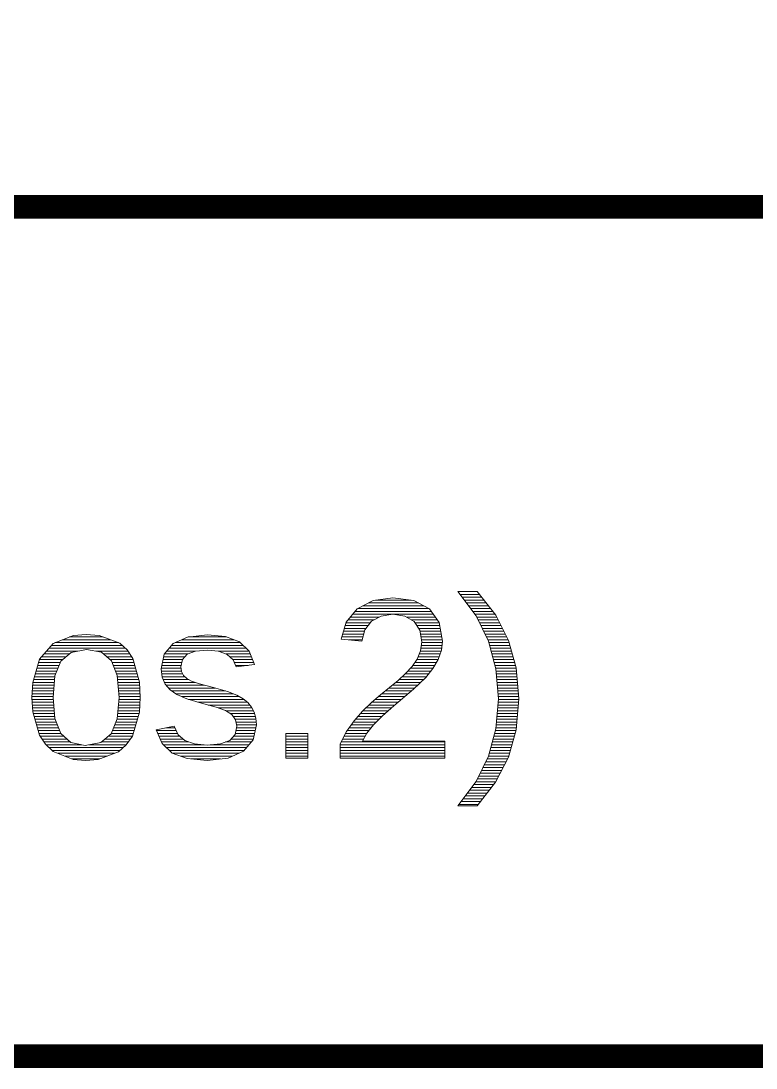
# Model space of a CAD drawing. Header units: millimetres. Extents: x 20 to 410, y 10 to 287.
# Drawn here: x 341.02 to 356.57, y 9.75 to 31.89 of the extents above; entities that cross this region are included whole.
import ezdxf

# ---------------------------------------------------------------- set-up
doc = ezdxf.new("R2010")
doc.units = ezdxf.units.MM
doc.layers.add('KANTEN', color=7, linetype='Continuous', lineweight=50)
doc.layers.add('TEXT', color=7, linetype='Continuous', lineweight=13)

msp = doc.modelspace()

# ---------------------------------------------------------------- linework, layer by layer
at = {"layer": 'KANTEN', "lineweight": 50, "const_width": 0.5}
msp.add_lwpolyline([(20, 10), (410, 10), (410, 287), (20, 287)], close=True, dxfattribs=at)
msp.add_lwpolyline([(299, 27.96), (410, 27.96)], dxfattribs=at)
at = {"layer": 'TEXT', "lineweight": 13}
for p, q in [((350.303, 19.764), (350.717, 19.764)), ((350.348, 19.704), (350.763, 19.704)), ((348.256, 19.524), (349.536, 19.524)), ((348.368, 19.584), (349.425, 19.584)), ((348.526, 19.644), (349.265, 19.644)), ((350.393, 19.644), (350.81, 19.644)), ((350.438, 19.584), (350.857, 19.584)), ((350.483, 19.524), (350.904, 19.524)), ((347.986, 19.284), (348.595, 19.284)), ((348.036, 19.344), (349.74, 19.344)), ((348.086, 19.404), (349.698, 19.404)), ((348.143, 19.464), (349.647, 19.464)), ((349.175, 19.284), (349.783, 19.284)), ((350.528, 19.464), (350.95, 19.464)), ((350.574, 19.404), (350.997, 19.404)), ((350.619, 19.344), (351.044, 19.344)), ((350.657, 19.284), (351.08, 19.284)), ((347.857, 19.044), (348.315, 19.044)), ((347.875, 19.104), (348.362, 19.104)), ((347.894, 19.164), (348.409, 19.164)), ((347.936, 19.224), (348.486, 19.224)), ((349.277, 19.224), (349.825, 19.224)), ((349.35, 19.164), (349.866, 19.164)), ((349.39, 19.104), (349.876, 19.104)), ((349.43, 19.044), (349.887, 19.044)), ((350.686, 19.224), (351.111, 19.224)), ((350.716, 19.164), (351.142, 19.164)), ((350.746, 19.104), (351.173, 19.104)), ((350.775, 19.044), (351.203, 19.044)), ((342.045, 18.864), (342.757, 18.864)), ((344.552, 18.864), (345.363, 18.864)), ((347.803, 18.864), (348.25, 18.864)), ((347.821, 18.924), (348.267, 18.924)), ((347.839, 18.984), (348.284, 18.984)), ((349.458, 18.984), (349.897, 18.984)), ((349.467, 18.924), (349.908, 18.924)), ((349.477, 18.864), (349.918, 18.864)), ((350.805, 18.984), (351.234, 18.984)), ((350.835, 18.924), (351.265, 18.924)), ((350.864, 18.864), (351.295, 18.864)), ((341.604, 18.624), (343.228, 18.624)), ((341.656, 18.684), (343.161, 18.684)), ((341.733, 18.744), (343.078, 18.744)), ((341.889, 18.804), (342.917, 18.804)), ((344.149, 18.624), (345.78, 18.624)), ((344.199, 18.684), (345.717, 18.684)), ((344.275, 18.744), (345.654, 18.744)), ((344.409, 18.804), (345.52, 18.804)), ((347.953, 18.804), (348.233, 18.804)), ((349.477, 18.624), (349.915, 18.624)), ((349.484, 18.684), (349.922, 18.684)), ((349.487, 18.804), (349.929, 18.804)), ((349.491, 18.744), (349.929, 18.744)), ((350.894, 18.804), (351.326, 18.804)), ((350.917, 18.744), (351.346, 18.744)), ((350.933, 18.684), (351.362, 18.684)), ((350.949, 18.624), (351.379, 18.624)), ((341.404, 18.384), (341.897, 18.384)), ((341.448, 18.444), (341.968, 18.444)), ((341.5, 18.504), (342.039, 18.504)), ((341.552, 18.564), (342.213, 18.564)), ((342.597, 18.564), (343.282, 18.564)), ((342.765, 18.504), (343.321, 18.504)), ((342.836, 18.444), (343.361, 18.444)), ((342.906, 18.384), (343.392, 18.384)), ((344.022, 18.384), (344.431, 18.384)), ((344.034, 18.444), (344.484, 18.444)), ((344.049, 18.504), (344.551, 18.504)), ((344.099, 18.564), (344.712, 18.564)), ((345.188, 18.564), (345.842, 18.564)), ((345.354, 18.504), (345.866, 18.504)), ((345.436, 18.444), (345.89, 18.444)), ((345.504, 18.384), (345.913, 18.384)), ((349.39, 18.384), (349.839, 18.384)), ((349.418, 18.444), (349.862, 18.444)), ((349.443, 18.504), (349.883, 18.504)), ((349.468, 18.564), (349.903, 18.564)), ((350.965, 18.564), (351.395, 18.564)), ((350.981, 18.504), (351.412, 18.504)), ((350.998, 18.444), (351.428, 18.444)), ((351.014, 18.384), (351.445, 18.384)), ((341.352, 18.204), (341.801, 18.204)), ((341.369, 18.264), (341.825, 18.264)), ((341.387, 18.324), (341.849, 18.324)), ((342.948, 18.324), (343.408, 18.324)), ((342.971, 18.264), (343.425, 18.264)), ((342.993, 18.204), (343.441, 18.204)), ((343.985, 18.204), (344.401, 18.204)), ((343.998, 18.264), (344.404, 18.264)), ((344.01, 18.324), (344.418, 18.324)), ((345.53, 18.324), (345.937, 18.324)), ((345.556, 18.264), (345.826, 18.264)), ((349.258, 18.204), (349.735, 18.204)), ((349.308, 18.264), (349.77, 18.264)), ((349.349, 18.324), (349.805, 18.324)), ((351.03, 18.324), (351.462, 18.324)), ((351.046, 18.264), (351.478, 18.264)), ((351.062, 18.204), (351.493, 18.204)), ((341.283, 17.964), (341.729, 17.964)), ((341.3, 18.024), (341.734, 18.024)), ((341.317, 18.084), (341.754, 18.084)), ((341.335, 18.144), (341.777, 18.144)), ((343.016, 18.144), (343.458, 18.144)), ((343.039, 18.084), (343.475, 18.084)), ((343.055, 18.024), (343.491, 18.024)), ((343.06, 17.964), (343.508, 17.964)), ((343.988, 18.144), (344.41, 18.144)), ((343.996, 18.084), (344.437, 18.084)), ((344.003, 18.024), (344.484, 18.024)), ((344.027, 17.964), (344.565, 17.964)), ((349.016, 17.964), (349.534, 17.964)), ((349.082, 18.024), (349.592, 18.024)), ((349.148, 18.084), (349.641, 18.084)), ((349.204, 18.144), (349.689, 18.144)), ((351.069, 18.144), (351.498, 18.144)), ((351.074, 18.084), (351.503, 18.084)), ((351.079, 18.024), (351.508, 18.024)), ((351.084, 17.964), (351.513, 17.964)), ((341.254, 17.724), (341.707, 17.724)), ((341.257, 17.784), (341.712, 17.784)), ((341.261, 17.844), (341.718, 17.844)), ((341.265, 17.904), (341.723, 17.904)), ((343.065, 17.904), (343.524, 17.904)), ((343.07, 17.844), (343.527, 17.844)), ((343.075, 17.784), (343.531, 17.784)), ((343.081, 17.724), (343.534, 17.724)), ((344.054, 17.904), (344.702, 17.904)), ((344.092, 17.844), (344.902, 17.844)), ((344.144, 17.784), (345.127, 17.784)), ((344.208, 17.724), (345.34, 17.724)), ((348.725, 17.724), (349.278, 17.724)), ((348.799, 17.784), (349.346, 17.784)), ((348.872, 17.844), (349.409, 17.844)), ((348.945, 17.904), (349.471, 17.904)), ((351.089, 17.904), (351.518, 17.904)), ((351.094, 17.844), (351.523, 17.844)), ((351.099, 17.784), (351.528, 17.784)), ((351.103, 17.724), (351.533, 17.724)), ((341.247, 17.604), (341.696, 17.604)), ((341.248, 17.544), (341.698, 17.544)), ((341.25, 17.664), (341.701, 17.664)), ((343.086, 17.664), (343.537, 17.664)), ((343.089, 17.544), (343.539, 17.544)), ((343.091, 17.604), (343.54, 17.604)), ((344.29, 17.664), (345.508, 17.664)), ((344.411, 17.604), (345.638, 17.604)), ((344.559, 17.544), (345.735, 17.544)), ((348.511, 17.544), (349.065, 17.544)), ((348.58, 17.604), (349.136, 17.604)), ((348.651, 17.664), (349.207, 17.664)), ((351.108, 17.664), (351.538, 17.664)), ((351.113, 17.604), (351.543, 17.604)), ((351.116, 17.544), (351.545, 17.544)), ((341.252, 17.484), (341.704, 17.484)), ((341.256, 17.424), (341.709, 17.424)), ((341.259, 17.364), (341.715, 17.364)), ((341.263, 17.304), (341.72, 17.304)), ((343.067, 17.304), (343.525, 17.304)), ((343.072, 17.364), (343.528, 17.364)), ((343.078, 17.424), (343.532, 17.424)), ((343.083, 17.484), (343.535, 17.484)), ((344.76, 17.484), (345.808, 17.484)), ((344.978, 17.424), (345.86, 17.424)), ((345.19, 17.364), (345.904, 17.364)), ((345.354, 17.304), (345.935, 17.304)), ((348.255, 17.304), (348.783, 17.304)), ((348.317, 17.364), (348.852, 17.364)), ((348.379, 17.424), (348.922, 17.424)), ((348.442, 17.484), (348.993, 17.484)), ((351.096, 17.304), (351.526, 17.304)), ((351.101, 17.364), (351.531, 17.364)), ((351.106, 17.424), (351.535, 17.424)), ((351.111, 17.484), (351.54, 17.484)), ((341.275, 17.244), (341.726, 17.244)), ((341.292, 17.184), (341.731, 17.184)), ((341.31, 17.124), (341.742, 17.124)), ((341.327, 17.064), (341.766, 17.064)), ((343.025, 17.064), (343.461, 17.064)), ((343.048, 17.124), (343.479, 17.124)), ((343.056, 17.184), (343.497, 17.184)), ((343.061, 17.244), (343.515, 17.244)), ((345.448, 17.244), (345.96, 17.244)), ((345.508, 17.184), (345.978, 17.184)), ((345.552, 17.124), (345.99, 17.124)), ((345.568, 17.064), (345.995, 17.064)), ((348.046, 17.064), (348.527, 17.064)), ((348.094, 17.124), (348.587, 17.124)), ((348.147, 17.184), (348.647, 17.184)), ((348.201, 17.244), (348.714, 17.244)), ((351.077, 17.064), (351.506, 17.064)), ((351.082, 17.124), (351.511, 17.124)), ((351.087, 17.184), (351.516, 17.184)), ((351.091, 17.244), (351.521, 17.244)), ((341.344, 17.004), (341.789, 17.004)), ((341.362, 16.944), (341.812, 16.944)), ((341.379, 16.884), (341.836, 16.884)), ((342.954, 16.884), (343.408, 16.884)), ((342.978, 16.944), (343.426, 16.944)), ((343.001, 17.004), (343.444, 17.004)), ((343.888, 16.884), (344.301, 16.884)), ((344.088, 16.944), (344.273, 16.944)), ((345.564, 16.884), (345.973, 16.884)), ((345.577, 16.944), (345.986, 16.944)), ((345.579, 17.004), (345.999, 17.004)), ((347.919, 16.884), (348.374, 16.884)), ((347.962, 16.944), (348.421, 16.944)), ((348.004, 17.004), (348.468, 17.004)), ((351.055, 16.884), (351.487, 16.884)), ((351.067, 16.944), (351.496, 16.944)), ((351.072, 17.004), (351.501, 17.004)), ((341.397, 16.824), (341.859, 16.824)), ((341.422, 16.764), (341.925, 16.764)), ((341.462, 16.704), (341.992, 16.704)), ((341.501, 16.644), (342.058, 16.644)), ((342.724, 16.644), (343.287, 16.644)), ((342.795, 16.704), (343.329, 16.704)), ((342.867, 16.764), (343.371, 16.764)), ((342.931, 16.824), (343.391, 16.824)), ((343.914, 16.824), (344.329, 16.824)), ((343.939, 16.764), (344.38, 16.764)), ((343.965, 16.704), (344.449, 16.704)), ((343.99, 16.644), (344.569, 16.644)), ((345.345, 16.644), (345.893, 16.644)), ((345.457, 16.704), (345.935, 16.704)), ((345.512, 16.764), (345.948, 16.764)), ((345.551, 16.824), (345.96, 16.824)), ((346.619, 16.764), (347.082, 16.764)), ((346.619, 16.704), (347.082, 16.704)), ((346.619, 16.644), (347.082, 16.644)), ((347.792, 16.644), (349.985, 16.644)), ((347.823, 16.704), (348.263, 16.704)), ((347.854, 16.764), (348.296, 16.764)), ((347.884, 16.824), (348.329, 16.824)), ((350.991, 16.644), (351.421, 16.644)), ((351.007, 16.704), (351.437, 16.704)), ((351.023, 16.764), (351.454, 16.764)), ((351.039, 16.824), (351.471, 16.824)), ((341.546, 16.584), (342.303, 16.584)), ((341.61, 16.524), (343.178, 16.524)), ((341.674, 16.464), (343.109, 16.464)), ((341.797, 16.404), (342.99, 16.404)), ((342.46, 16.584), (343.246, 16.584)), ((344.034, 16.584), (344.895, 16.584)), ((344.098, 16.524), (345.79, 16.524)), ((344.161, 16.464), (345.738, 16.464)), ((344.235, 16.404), (345.625, 16.404)), ((345.021, 16.584), (345.842, 16.584)), ((346.619, 16.584), (347.082, 16.584)), ((346.619, 16.524), (347.082, 16.524)), ((346.619, 16.464), (347.082, 16.464)), ((346.619, 16.404), (347.082, 16.404)), ((347.77, 16.584), (349.985, 16.584)), ((347.77, 16.524), (349.985, 16.524)), ((347.77, 16.464), (349.985, 16.464)), ((347.77, 16.404), (349.985, 16.404)), ((350.927, 16.404), (351.354, 16.404)), ((350.943, 16.464), (351.371, 16.464)), ((350.959, 16.524), (351.387, 16.524)), ((350.975, 16.584), (351.404, 16.584)), ((341.946, 16.344), (342.834, 16.344)), ((342.094, 16.284), (342.677, 16.284)), ((344.395, 16.344), (345.491, 16.344)), ((344.62, 16.284), (345.238, 16.284)), ((346.619, 16.344), (347.082, 16.344)), ((347.77, 16.344), (349.985, 16.344)), ((350.821, 16.164), (351.25, 16.164)), ((350.851, 16.224), (351.281, 16.224)), ((350.881, 16.284), (351.312, 16.284)), ((350.911, 16.344), (351.337, 16.344)), ((350.732, 15.984), (351.158, 15.984)), ((350.762, 16.044), (351.189, 16.044)), ((350.792, 16.104), (351.219, 16.104)), ((350.598, 15.744), (351.022, 15.744)), ((350.643, 15.804), (351.065, 15.804)), ((350.673, 15.864), (351.096, 15.864)), ((350.703, 15.924), (351.127, 15.924)), ((350.416, 15.504), (350.834, 15.504)), ((350.462, 15.564), (350.881, 15.564)), ((350.507, 15.624), (350.928, 15.624)), ((350.552, 15.684), (350.975, 15.684)), ((350.281, 15.324), (350.694, 15.324)), ((350.326, 15.384), (350.741, 15.384)), ((350.371, 15.444), (350.788, 15.444))]:
    msp.add_line(p, q, dxfattribs=at)
for points in [[(351.546, 17.553), (351.492, 16.902), (351.331, 16.321), (351.059, 15.791), (350.67, 15.294), (350.258, 15.294), (350.644, 15.805), (350.91, 16.343), (351.065, 16.923), (351.117, 17.558), (351.065, 18.193), (350.909, 18.773), (350.643, 19.312), (350.258, 19.823), (350.67, 19.823), (351.06, 19.322), (351.333, 18.791), (351.493, 18.21), (351.546, 17.563), (351.546, 17.553)], [(347.77, 16.3), (347.77, 16.602), (347.905, 16.863), (348.066, 17.091), (348.245, 17.294), (348.433, 17.476), (348.624, 17.642), (348.813, 17.796), (348.993, 17.943), (349.154, 18.089), (349.292, 18.24), (349.4, 18.398), (349.47, 18.57), (349.494, 18.764), (349.453, 19.008), (349.332, 19.191), (349.14, 19.305), (348.884, 19.343), (348.635, 19.306), (348.434, 19.195), (348.294, 19.017), (348.226, 18.778), (347.789, 18.819), (347.898, 19.179), (348.13, 19.457), (348.465, 19.635), (348.884, 19.694), (349.331, 19.635), (349.661, 19.456), (349.865, 19.167), (349.933, 18.778), (349.911, 18.584), (349.843, 18.391), (349.733, 18.199), (349.579, 18.007), (349.323, 17.762), (348.908, 17.411), (348.662, 17.199), (348.472, 17.009), (348.334, 16.833), (348.241, 16.663), (349.985, 16.663), (349.985, 16.3), (347.77, 16.3)], [(343.523, 17.271), (343.374, 16.768), (343.244, 16.582), (343.079, 16.438), (342.648, 16.273), (342.383, 16.252), (342.119, 16.274), (341.694, 16.445), (341.533, 16.595), (341.407, 16.786), (341.264, 17.282), (341.246, 17.587), (341.264, 17.898), (341.408, 18.397), (341.695, 18.729), (342.127, 18.895), (342.397, 18.916), (342.672, 18.896), (343.105, 18.733), (343.263, 18.592), (343.385, 18.407), (343.524, 17.905), (343.541, 17.587), (343.523, 17.271)], [(346, 17.009), (345.931, 16.688), (345.726, 16.449), (345.397, 16.301), (344.958, 16.252), (344.533, 16.292), (344.218, 16.41), (344.004, 16.612), (343.88, 16.903), (344.258, 16.977), (344.341, 16.798), (344.483, 16.674), (344.687, 16.602), (344.958, 16.578), (345.239, 16.603), (345.433, 16.677), (345.547, 16.802), (345.585, 16.977), (345.558, 17.114), (345.48, 17.224), (345.344, 17.31), (345.143, 17.38), (344.837, 17.461), (344.522, 17.555), (344.313, 17.647), (344.175, 17.748), (344.07, 17.869), (344.004, 18.015), (343.983, 18.19), (344.045, 18.499), (344.233, 18.724), (344.54, 18.862), (344.962, 18.908), (345.344, 18.871), (345.638, 18.759), (345.842, 18.564), (345.954, 18.279), (345.57, 18.232), (345.504, 18.383), (345.379, 18.494), (345.197, 18.563), (344.962, 18.585), (344.711, 18.563), (344.535, 18.497), (344.432, 18.387), (344.397, 18.232), (344.412, 18.132), (344.454, 18.052), (344.525, 17.986), (344.623, 17.931), (344.796, 17.871), (345.093, 17.793), (345.385, 17.711), (345.582, 17.635), (345.716, 17.559), (345.818, 17.475), (345.895, 17.38), (345.952, 17.271), (345.988, 17.149), (346, 17.009)], [(343.053, 18.046), (342.934, 18.359), (342.723, 18.54), (342.404, 18.6), (342.081, 18.538), (341.861, 18.354), (341.736, 18.039), (341.694, 17.587), (341.735, 17.142), (341.859, 16.823), (342.071, 16.632), (342.378, 16.568), (342.708, 16.63), (342.928, 16.815), (343.051, 17.131), (343.092, 17.587), (343.053, 18.046)], [(346.619, 16.3), (346.619, 16.82), (347.082, 16.82), (347.082, 16.3), (346.619, 16.3)]]:
    msp.add_lwpolyline(points, close=True, dxfattribs=at)

doc.saveas('drawing.dxf')
